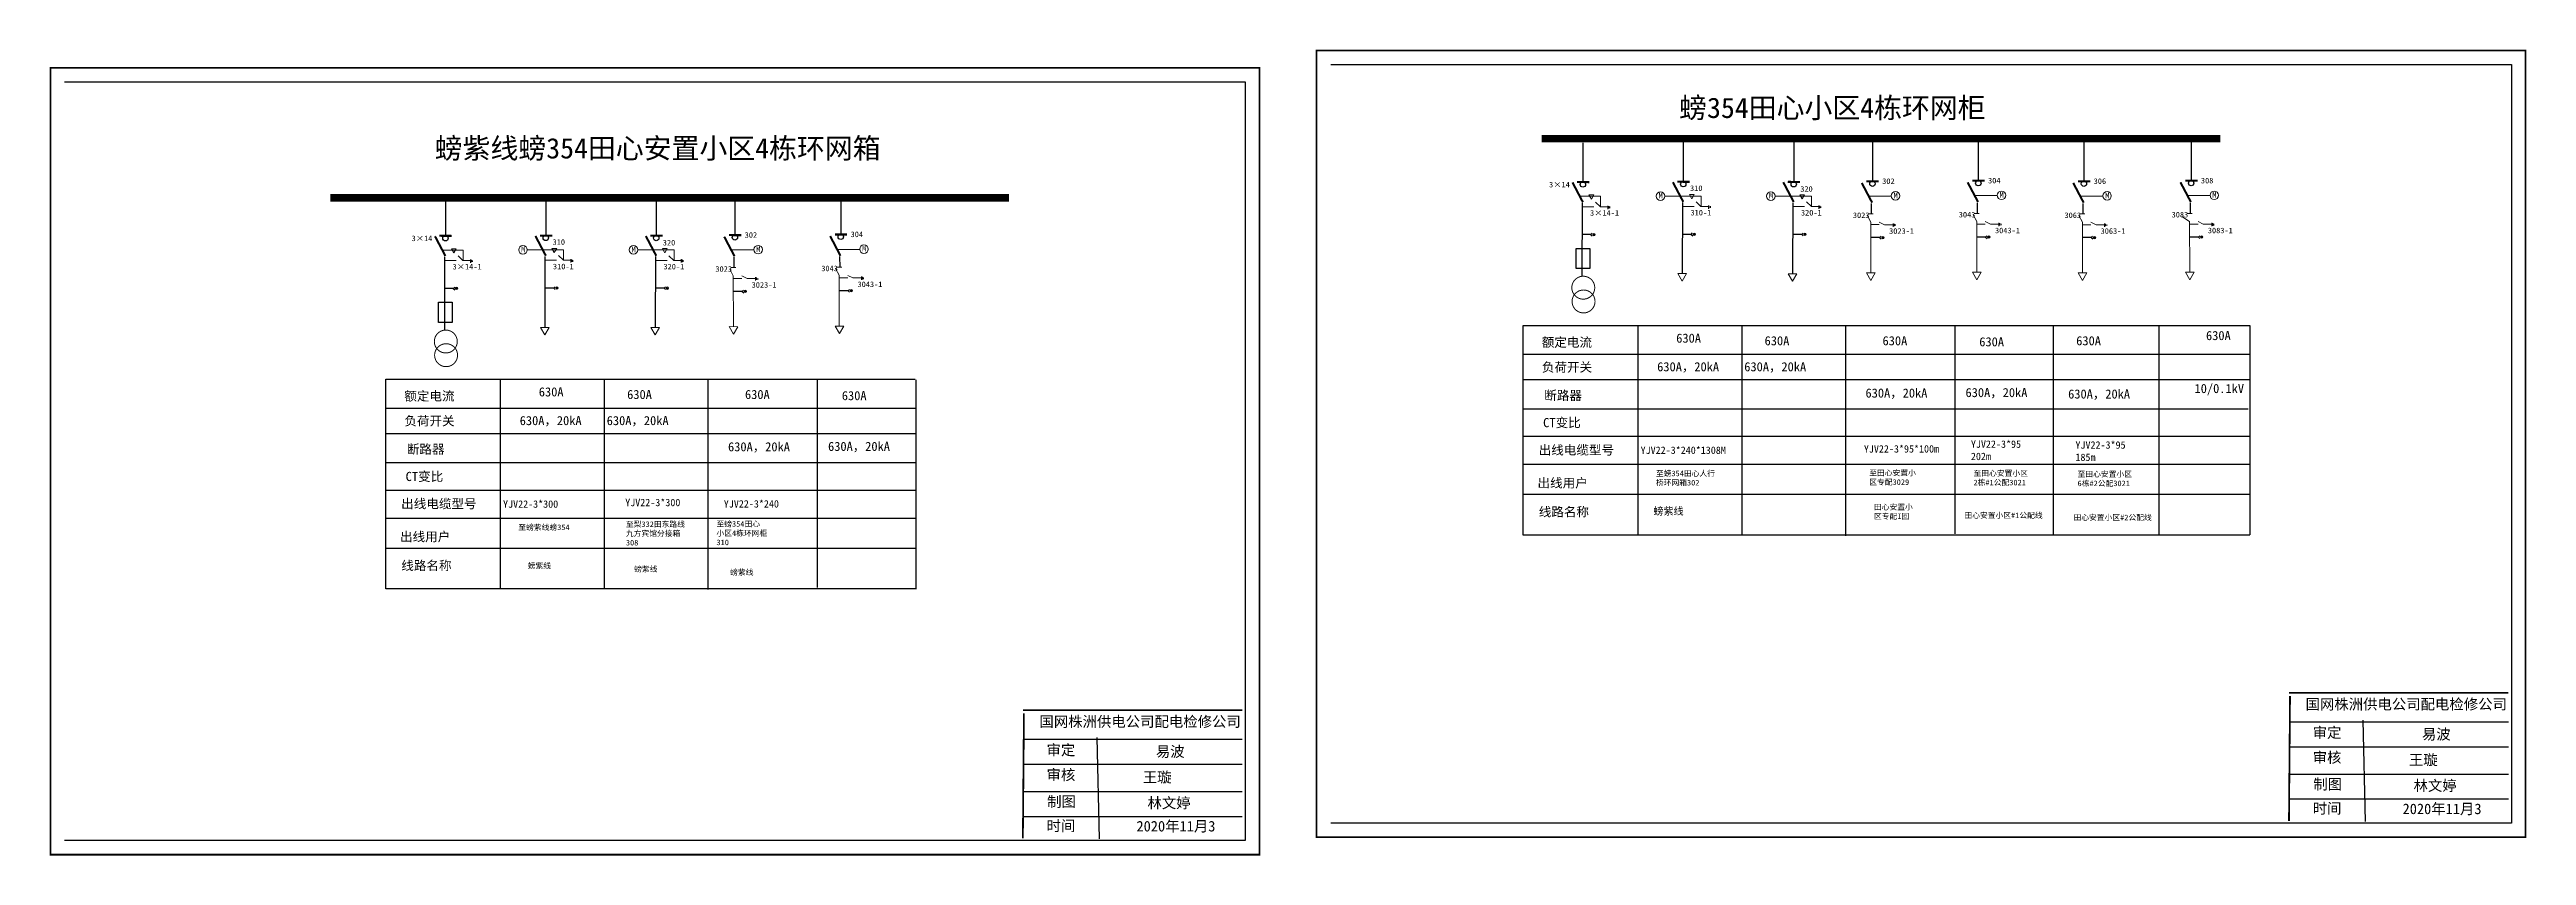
# Model space of a CAD drawing. Extents: x -1404 to -1147, y -1707 to -1623.
import ezdxf

# ---------------------------------------------------------------- set-up
doc = ezdxf.new("R2010")
doc.units = 0
doc.header["$LTSCALE"] = 0.774411
doc.linetypes.add('DASHED', pattern=[0.45, 0.3, -0.15])
doc.layers.get('0').update_dxf_attribs({"linetype": 'CONTINUOUS'})
doc.layers.add('2', color=7, linetype='CONTINUOUS')
doc.styles.add('HZ', font='')
doc.styles.get("Standard").update_dxf_attribs({"font": '', "height": 2.5})
doc.styles.add('字体', font='simkai_0.ttf', dxfattribs={"height": 2.5})
doc.styles.get('HZ').set_extended_font_data('SimSun')
doc.styles.get('Standard').set_extended_font_data('SimSun')

msp = doc.modelspace()

# ---------------------------------------------------------------- linework, layer by layer
at = {"color": 0}
for p, q in [((-1244.78, -1632.69), (-1244.78, -1636.85)), ((-1234.36, -1632.66), (-1234.36, -1636.82)), ((-1222.9, -1632.67), (-1222.9, -1636.83)), ((-1214.73, -1632.61), (-1214.73, -1636.77)), ((-1203.74, -1632.55), (-1203.74, -1636.71)), ((-1192.78, -1632.61), (-1192.78, -1636.77)), ((-1181.65, -1632.55), (-1181.65, -1636.71)), ((-1362.83, -1638.27), (-1362.83, -1642.43)), ((-1352.41, -1638.24), (-1352.41, -1642.4)), ((-1340.95, -1638.25), (-1340.95, -1642.41)), ((-1332.79, -1638.2), (-1332.79, -1642.36)), ((-1321.8, -1638.13), (-1321.8, -1642.29)), ((-1244.87, -1638.93), (-1244.89, -1646.56)), ((-1234.45, -1638.9), (-1234.47, -1646.27)), ((-1222.99, -1638.91), (-1223.01, -1646.28)), ((-1214.86, -1638.98), (-1214.85, -1640.07)), ((-1203.87, -1638.92), (-1203.86, -1640)), ((-1192.9, -1638.98), (-1192.9, -1640.07)), ((-1181.77, -1638.92), (-1181.77, -1640.01)), ((-1243.95, -1642.22), (-1244.88, -1642.22)), ((-1243.96, -1642.22), (-1243.82, -1642.08)), ((-1243.96, -1642.23), (-1243.81, -1642.36)), ((-1233.53, -1642.19), (-1234.45, -1642.19)), ((-1233.53, -1642.19), (-1233.39, -1642.05)), ((-1233.53, -1642.2), (-1233.38, -1642.33)), ((-1222.07, -1642.2), (-1222.99, -1642.2)), ((-1222.07, -1642.2), (-1221.93, -1642.06)), ((-1222.07, -1642.21), (-1221.92, -1642.34)), ((-1213.96, -1642.53), (-1214.89, -1642.53)), ((-1213.97, -1642.53), (-1213.83, -1642.39)), ((-1213.97, -1642.54), (-1213.82, -1642.67)), ((-1202.97, -1642.47), (-1203.9, -1642.47)), ((-1202.98, -1642.47), (-1202.84, -1642.33)), ((-1202.98, -1642.47), (-1202.83, -1642.61)), ((-1192.01, -1642.53), (-1192.93, -1642.53)), ((-1192.02, -1642.53), (-1191.88, -1642.39)), ((-1192.01, -1642.54), (-1191.87, -1642.67)), ((-1180.88, -1642.47), (-1181.81, -1642.47)), ((-1180.89, -1642.47), (-1180.75, -1642.33)), ((-1180.89, -1642.48), (-1180.74, -1642.61)), ((-1362.93, -1644.52), (-1362.94, -1652.14)), ((-1352.5, -1644.49), (-1352.52, -1651.86)), ((-1341.04, -1644.5), (-1341.06, -1651.87)), ((-1332.91, -1644.56), (-1332.9, -1645.65)), ((-1321.92, -1644.5), (-1321.91, -1645.59)), ((-1362.01, -1647.81), (-1361.87, -1647.67)), ((-1351.59, -1647.78), (-1351.45, -1647.64)), ((-1340.13, -1647.79), (-1339.99, -1647.65)), ((-1362, -1647.81), (-1362.93, -1647.81)), ((-1362.01, -1647.81), (-1361.86, -1647.94)), ((-1351.58, -1647.78), (-1352.5, -1647.78)), ((-1351.58, -1647.78), (-1351.44, -1647.91)), ((-1340.12, -1647.79), (-1341.04, -1647.79)), ((-1340.12, -1647.79), (-1339.98, -1647.92)), ((-1332.01, -1648.12), (-1332.94, -1648.12)), ((-1332.02, -1648.12), (-1331.88, -1647.98)), ((-1332.02, -1648.12), (-1331.87, -1648.25)), ((-1321.02, -1648.06), (-1321.95, -1648.06)), ((-1321.03, -1648.05), (-1320.89, -1647.91)), ((-1321.03, -1648.06), (-1320.88, -1648.19)), ((-1239.09, -1651.65), (-1239.09, -1673.43)), ((-1228.28, -1651.71), (-1228.28, -1673.39)), ((-1250.98, -1654.65), (-1242.32, -1654.65)), ((-1242.36, -1654.65), (-1235.06, -1654.65)), ((-1236.5, -1654.65), (-1175.52, -1654.65)), ((-1357.14, -1657.24), (-1357.14, -1679.01)), ((-1346.34, -1657.3), (-1346.34, -1678.98)), ((-1250.98, -1657.28), (-1242.36, -1657.28)), ((-1242.4, -1657.28), (-1235.1, -1657.28)), ((-1235.22, -1657.28), (-1175.56, -1657.28)), ((-1369.03, -1660.23), (-1360.37, -1660.23)), ((-1360.41, -1660.23), (-1353.11, -1660.23)), ((-1354.55, -1660.23), (-1313.94, -1660.23)), ((-1369.03, -1662.86), (-1360.41, -1662.86)), ((-1360.45, -1662.86), (-1353.15, -1662.86)), ((-1353.27, -1662.86), (-1314.01, -1662.86)), ((-1250.98, -1663.16), (-1242.42, -1663.16)), ((-1242.46, -1663.16), (-1235.16, -1663.16)), ((-1235.28, -1663.16), (-1175.62, -1663.16)), ((-1369.03, -1668.75), (-1360.47, -1668.75)), ((-1360.51, -1668.75), (-1353.21, -1668.75)), ((-1353.34, -1668.75), (-1314.08, -1668.75))]:
    msp.add_line(p, q, dxfattribs=at)
at = {"color": 7, "lineweight": 0}
for p, q in [((-1242.94, -1638.24), (-1245.04, -1638.24)), ((-1244.88, -1639.33), (-1243.66, -1639.33)), ((-1243.46, -1638.84), (-1242.96, -1639.33)), ((-1242.96, -1639.33), (-1242.2, -1639.33)), ((-1242.94, -1639.34), (-1242.94, -1638.24)), ((-1242.19, -1639.22), (-1242.19, -1639.57)), ((-1242.09, -1639.26), (-1242.09, -1639.5)), ((-1241.97, -1639.31), (-1241.97, -1639.47)), ((-1232.51, -1638.21), (-1236.29, -1638.21)), ((-1234.45, -1639.3), (-1233.24, -1639.3)), ((-1233.04, -1638.81), (-1232.53, -1639.3)), ((-1232.53, -1639.3), (-1231.77, -1639.3)), ((-1232.51, -1639.31), (-1232.51, -1638.21)), ((-1231.76, -1639.19), (-1231.76, -1639.54)), ((-1231.66, -1639.23), (-1231.66, -1639.47)), ((-1231.55, -1639.28), (-1231.55, -1639.44)), ((-1221.05, -1638.22), (-1224.83, -1638.22)), ((-1222.99, -1639.31), (-1221.78, -1639.31)), ((-1221.58, -1638.82), (-1221.07, -1639.31)), ((-1221.07, -1639.31), (-1220.31, -1639.31)), ((-1221.05, -1639.32), (-1221.05, -1638.22)), ((-1220.3, -1639.2), (-1220.3, -1639.55)), ((-1220.2, -1639.24), (-1220.2, -1639.48)), ((-1220.09, -1639.29), (-1220.09, -1639.45)), ((-1215.02, -1638.22), (-1212.78, -1638.22)), ((-1204.12, -1640.01), (-1203.65, -1640.01)), ((-1204.03, -1638.16), (-1201.79, -1638.16)), ((-1193.06, -1638.23), (-1190.83, -1638.23)), ((-1182.02, -1640.01), (-1181.55, -1640.01)), ((-1181.94, -1638.16), (-1179.7, -1638.16)), ((-1243.72, -1642.3), (-1243.53, -1642.15)), ((-1243.71, -1642.13), (-1243.53, -1642.3)), ((-1233.29, -1642.1), (-1233.11, -1642.27)), ((-1233.29, -1642.27), (-1233.1, -1642.12)), ((-1221.83, -1642.11), (-1221.65, -1642.28)), ((-1221.83, -1642.28), (-1221.64, -1642.13)), ((-1215.27, -1640.21), (-1214.9, -1640.91)), ((-1215.11, -1640.07), (-1214.64, -1640.07)), ((-1214.89, -1640.92), (-1214.89, -1646.19)), ((-1214.89, -1641.18), (-1214.02, -1641.18)), ((-1214.02, -1640.92), (-1213.48, -1641.19)), ((-1213.73, -1642.61), (-1213.54, -1642.46)), ((-1213.72, -1642.44), (-1213.54, -1642.61)), ((-1213.48, -1641.19), (-1212.59, -1641.19)), ((-1212.59, -1641.06), (-1212.59, -1641.41)), ((-1212.48, -1641.1), (-1212.48, -1641.35)), ((-1212.37, -1641.15), (-1212.37, -1641.32)), ((-1204.28, -1640.15), (-1203.91, -1640.85)), ((-1203.9, -1640.85), (-1203.9, -1646.13)), ((-1203.9, -1641.12), (-1203.03, -1641.12)), ((-1203.03, -1640.86), (-1202.49, -1641.13)), ((-1202.74, -1642.54), (-1202.55, -1642.39)), ((-1202.73, -1642.38), (-1202.55, -1642.54)), ((-1202.49, -1641.13), (-1201.6, -1641.13)), ((-1201.6, -1641), (-1201.6, -1641.35)), ((-1201.5, -1641.04), (-1201.5, -1641.28)), ((-1201.38, -1641.09), (-1201.38, -1641.25)), ((-1193.32, -1640.22), (-1192.94, -1640.91)), ((-1193.15, -1640.07), (-1192.68, -1640.07)), ((-1192.94, -1640.92), (-1192.93, -1646.19)), ((-1192.94, -1641.19), (-1192.07, -1641.19)), ((-1192.07, -1640.93), (-1191.52, -1641.19)), ((-1191.78, -1642.61), (-1191.58, -1642.46)), ((-1191.77, -1642.44), (-1191.59, -1642.61)), ((-1191.52, -1641.19), (-1190.64, -1641.19)), ((-1190.64, -1641.06), (-1190.64, -1641.41)), ((-1190.53, -1641.1), (-1190.53, -1641.35)), ((-1190.42, -1641.16), (-1190.42, -1641.32)), ((-1182.61, -1640.35), (-1181.82, -1640.85)), ((-1181.81, -1640.86), (-1181.8, -1646.13)), ((-1181.81, -1641.12), (-1180.94, -1641.12)), ((-1180.94, -1640.86), (-1180.39, -1641.13)), ((-1180.65, -1642.55), (-1180.46, -1642.4)), ((-1180.64, -1642.38), (-1180.46, -1642.55)), ((-1180.39, -1641.13), (-1179.51, -1641.13)), ((-1179.51, -1641), (-1179.51, -1641.35)), ((-1179.4, -1641.04), (-1179.4, -1641.29)), ((-1179.29, -1641.09), (-1179.29, -1641.26)), ((-1360.99, -1643.82), (-1363.09, -1643.82)), ((-1362.93, -1644.91), (-1361.71, -1644.91)), ((-1361.51, -1644.43), (-1361.01, -1644.91)), ((-1361.01, -1644.91), (-1360.25, -1644.91)), ((-1360.99, -1644.92), (-1360.99, -1643.82)), ((-1360.24, -1644.8), (-1360.24, -1645.15)), ((-1360.14, -1644.84), (-1360.14, -1645.09)), ((-1360.02, -1644.9), (-1360.02, -1645.06)), ((-1350.56, -1643.79), (-1354.34, -1643.79)), ((-1352.5, -1644.88), (-1351.29, -1644.88)), ((-1351.09, -1644.4), (-1350.58, -1644.88)), ((-1350.58, -1644.88), (-1349.82, -1644.88)), ((-1350.56, -1644.89), (-1350.56, -1643.79)), ((-1349.82, -1644.77), (-1349.82, -1645.12)), ((-1349.71, -1644.81), (-1349.71, -1645.06)), ((-1349.6, -1644.87), (-1349.6, -1645.03)), ((-1339.1, -1643.8), (-1342.88, -1643.8)), ((-1341.04, -1644.89), (-1339.83, -1644.89)), ((-1339.63, -1644.41), (-1339.12, -1644.89)), ((-1339.12, -1644.89), (-1338.36, -1644.89)), ((-1339.1, -1644.9), (-1339.1, -1643.8)), ((-1338.36, -1644.78), (-1338.36, -1645.13)), ((-1338.25, -1644.82), (-1338.25, -1645.07)), ((-1338.14, -1644.88), (-1338.14, -1645.04)), ((-1333.07, -1643.81), (-1330.83, -1643.81)), ((-1322.08, -1643.75), (-1319.84, -1643.75)), ((-1361.77, -1647.88), (-1361.58, -1647.73)), ((-1361.76, -1647.72), (-1361.59, -1647.88)), ((-1351.35, -1647.85), (-1351.15, -1647.7)), ((-1351.34, -1647.69), (-1351.16, -1647.85)), ((-1339.89, -1647.86), (-1339.69, -1647.71)), ((-1339.88, -1647.7), (-1339.7, -1647.86)), ((-1333.32, -1645.8), (-1332.95, -1646.5)), ((-1333.16, -1645.65), (-1332.69, -1645.65)), ((-1332.95, -1646.5), (-1332.94, -1651.77)), ((-1332.94, -1646.77), (-1332.07, -1646.77)), ((-1332.07, -1646.51), (-1331.53, -1646.78)), ((-1331.53, -1646.78), (-1330.64, -1646.78)), ((-1330.64, -1646.64), (-1330.64, -1647)), ((-1330.54, -1646.68), (-1330.54, -1646.93)), ((-1330.42, -1646.74), (-1330.42, -1646.9)), ((-1322.33, -1645.74), (-1321.96, -1646.43)), ((-1322.17, -1645.59), (-1321.7, -1645.59)), ((-1321.96, -1646.44), (-1321.95, -1651.71)), ((-1321.95, -1646.71), (-1321.08, -1646.71)), ((-1321.08, -1646.45), (-1320.54, -1646.72)), ((-1320.54, -1646.72), (-1319.65, -1646.72)), ((-1319.65, -1646.58), (-1319.65, -1646.93)), ((-1319.55, -1646.62), (-1319.55, -1646.87)), ((-1319.43, -1646.68), (-1319.43, -1646.84)), ((-1331.78, -1648.19), (-1331.59, -1648.04)), ((-1331.77, -1648.03), (-1331.6, -1648.19)), ((-1320.79, -1648.13), (-1320.6, -1647.98)), ((-1320.78, -1647.97), (-1320.61, -1648.13))]:
    msp.add_line(p, q, dxfattribs=at)
at = {"color": 0, "linetype": 'Continuous'}
for p, q in [((-1171.48, -1692.81), (-1148.73, -1692.81)), ((-1163.83, -1692.65), (-1163.59, -1703.15)), ((-1302.88, -1694.62), (-1280.13, -1694.62)), ((-1295.23, -1694.45), (-1294.99, -1704.96)), ((-1171.48, -1695.4), (-1148.73, -1695.4)), ((-1302.88, -1697.21), (-1280.13, -1697.21)), ((-1171.48, -1698.23), (-1148.73, -1698.23)), ((-1302.88, -1700.04), (-1280.13, -1700.04)), ((-1171.48, -1700.82), (-1148.73, -1700.82)), ((-1302.88, -1702.63), (-1280.13, -1702.63))]:
    msp.add_line(p, q, dxfattribs=at)
at = {"color": 0, "linetype": 'Continuous', "const_width": 0.182}
for points in [[(-1272.43, -1623.09), (-1146.94, -1623.09), (-1146.94, -1704.79), (-1272.43, -1704.79)], [(-1403.82, -1624.9), (-1278.34, -1624.9), (-1278.34, -1706.6), (-1403.82, -1706.6)]]:
    msp.add_lwpolyline(points, close=True, dxfattribs=at)
at = {"color": 0, "linetype": 'Continuous'}
for points in [[(-1270.95, -1624.57), (-1148.42, -1624.57), (-1148.42, -1703.32), (-1270.95, -1703.32)], [(-1402.35, -1626.37), (-1279.82, -1626.37), (-1279.82, -1705.12), (-1402.35, -1705.12)]]:
    msp.add_lwpolyline(points, dxfattribs=at)
at = {"const_width": 0.765}
for points in [[(-1249.05, -1632.25), (-1178.62, -1632.25)], [(-1374.76, -1638.4), (-1304.33, -1638.4)]]:
    msp.add_lwpolyline(points, dxfattribs=at)
at = {"color": 0, "const_width": 0.216}
for points in [[(-1244.78, -1638.85), (-1245.86, -1636.8)], [(-1244.12, -1636.77), (-1245.4, -1636.76)], [(-1234.36, -1638.82), (-1235.44, -1636.78)], [(-1233.7, -1636.74), (-1234.97, -1636.73)], [(-1222.9, -1638.83), (-1223.98, -1636.78)], [(-1222.24, -1636.75), (-1223.51, -1636.74)], [(-1214.76, -1638.9), (-1215.84, -1636.85)], [(-1214.07, -1636.69), (-1215.35, -1636.68)], [(-1203.77, -1638.83), (-1204.85, -1636.79)], [(-1203.08, -1636.63), (-1204.36, -1636.62)], [(-1192.81, -1638.9), (-1193.89, -1636.85)], [(-1192.12, -1636.69), (-1193.4, -1636.69)], [(-1181.68, -1638.84), (-1182.76, -1636.79)], [(-1180.99, -1636.63), (-1182.27, -1636.62)], [(-1362.83, -1644.44), (-1363.91, -1642.39)], [(-1362.17, -1642.35), (-1363.45, -1642.34)], [(-1352.41, -1644.41), (-1353.49, -1642.36)], [(-1351.75, -1642.32), (-1353.02, -1642.32)], [(-1340.95, -1644.42), (-1342.03, -1642.37)], [(-1340.29, -1642.33), (-1341.56, -1642.33)], [(-1332.82, -1644.48), (-1333.89, -1642.44)], [(-1332.13, -1642.28), (-1333.4, -1642.27)], [(-1321.83, -1644.42), (-1322.9, -1642.37)], [(-1321.14, -1642.21), (-1322.41, -1642.21)]]:
    msp.add_lwpolyline(points, dxfattribs=at)
at = {"color": 7, "lineweight": 0}
for points in [[(-1243.9, -1638.53), (-1243.65, -1638.1), (-1244.15, -1638.1)], [(-1233.47, -1638.5), (-1233.23, -1638.07), (-1233.72, -1638.07)], [(-1222.01, -1638.51), (-1221.77, -1638.08), (-1222.26, -1638.08)], [(-1361.95, -1644.12), (-1361.7, -1643.69), (-1362.2, -1643.69)], [(-1351.53, -1644.09), (-1351.28, -1643.66), (-1351.77, -1643.66)], [(-1340.07, -1644.1), (-1339.82, -1643.67), (-1340.31, -1643.67)], [(-1234.47, -1647.05), (-1234.02, -1646.27), (-1234.92, -1646.27)], [(-1223.01, -1647.06), (-1222.56, -1646.28), (-1223.46, -1646.28)], [(-1214.88, -1646.97), (-1214.43, -1646.19), (-1215.33, -1646.19)], [(-1203.89, -1646.91), (-1203.44, -1646.13), (-1204.34, -1646.13)], [(-1192.93, -1646.97), (-1192.47, -1646.19), (-1193.37, -1646.19)], [(-1181.8, -1646.91), (-1181.35, -1646.13), (-1182.24, -1646.13)], [(-1352.52, -1652.63), (-1352.07, -1651.86), (-1352.97, -1651.85)], [(-1341.06, -1652.64), (-1340.61, -1651.87), (-1341.51, -1651.86)], [(-1332.93, -1652.55), (-1332.48, -1651.78), (-1333.38, -1651.77)], [(-1321.94, -1652.49), (-1321.49, -1651.71), (-1322.39, -1651.71)]]:
    msp.add_lwpolyline(points, close=True, dxfattribs=at)
at = {"color": 0, "linetype": 'Continuous'}
for points in [[(-1245.49, -1643.65), (-1244.07, -1643.65), (-1244.07, -1645.74), (-1245.49, -1645.74)], [(-1363.54, -1649.23), (-1362.12, -1649.23), (-1362.12, -1651.33), (-1363.54, -1651.33)]]:
    msp.add_lwpolyline(points, close=True, dxfattribs=at)
at = {"color": 0, "const_width": 0.101}
for points in [[(-1243.55, -1647.73, -1), (-1245.93, -1647.73, -1)], [(-1243.52, -1649.16, -1), (-1245.9, -1649.16, -1)], [(-1361.6, -1653.32, -1), (-1363.98, -1653.32, -1)], [(-1361.57, -1654.74, -1), (-1363.95, -1654.74, -1)]]:
    msp.add_lwpolyline(points, format="xyb", close=True, dxfattribs=at)
at = {"color": 0, "linetype": 'Continuous', "const_width": 0.182}
for points in [[(-1171.39, -1690.13), (-1171.5, -1703.11)], [(-1171.48, -1689.79), (-1148.73, -1689.79)], [(-1302.79, -1691.93), (-1302.9, -1704.91)], [(-1302.88, -1691.6), (-1280.13, -1691.6)]]:
    msp.add_lwpolyline(points, dxfattribs=at)
at = {"color": 0}
for centre in [(-1244.78, -1637.01), (-1234.36, -1636.98), (-1222.9, -1636.99), (-1214.73, -1636.93), (-1203.74, -1636.87), (-1192.78, -1636.93), (-1181.65, -1636.87), (-1362.83, -1642.59), (-1352.41, -1642.56), (-1340.95, -1642.57), (-1332.79, -1642.51), (-1321.8, -1642.45)]:
    msp.add_circle(centre, 0.281, dxfattribs=at)
at = {"color": 7, "lineweight": 0}
for centre, radius in [((-1236.73, -1638.22), 0.444), ((-1225.27, -1638.23), 0.444), ((-1212.33, -1638.2), 0.444), ((-1201.34, -1638.14), 0.444), ((-1190.38, -1638.2), 0.444), ((-1179.25, -1638.14), 0.444), ((-1243.63, -1642.22), 0.124), ((-1233.2, -1642.19), 0.124), ((-1221.74, -1642.2), 0.124), ((-1213.64, -1642.53), 0.124), ((-1202.65, -1642.47), 0.124), ((-1191.68, -1642.53), 0.124), ((-1180.55, -1642.47), 0.124), ((-1354.78, -1643.8), 0.444), ((-1343.32, -1643.81), 0.444), ((-1330.38, -1643.78), 0.444), ((-1319.39, -1643.72), 0.444), ((-1361.68, -1647.8), 0.124), ((-1351.25, -1647.77), 0.124), ((-1339.79, -1647.78), 0.124), ((-1331.69, -1648.11), 0.124), ((-1320.7, -1648.05), 0.124)]:
    msp.add_circle(centre, radius, dxfattribs=at)
at = {"layer": '2'}
for p, q in [((-1250.98, -1651.65), (-1242.36, -1651.65)), ((-1250.98, -1673.43), (-1250.98, -1651.65)), ((-1242.4, -1651.65), (-1235.1, -1651.65)), ((-1235.22, -1651.65), (-1175.56, -1651.65)), ((-1217.53, -1651.7), (-1217.53, -1673.49)), ((-1206.19, -1651.71), (-1206.19, -1673.28)), ((-1195.97, -1651.71), (-1195.97, -1673.36)), ((-1185.02, -1651.67), (-1185.02, -1673.31)), ((-1175.56, -1651.65), (-1175.56, -1673.39)), ((-1369.03, -1657.24), (-1360.41, -1657.24)), ((-1369.03, -1679.01), (-1369.03, -1657.24)), ((-1360.45, -1657.24), (-1353.15, -1657.24)), ((-1353.27, -1657.24), (-1314.08, -1657.24)), ((-1335.59, -1657.29), (-1335.59, -1679.07)), ((-1324.24, -1657.3), (-1324.24, -1678.87)), ((-1314.02, -1657.3), (-1314.02, -1678.94)), ((-1250.98, -1660.3), (-1236.61, -1660.3)), ((-1242.58, -1660.3), (-1235.28, -1660.3)), ((-1235.4, -1660.3), (-1175.74, -1660.3)), ((-1369.03, -1665.89), (-1354.66, -1665.89)), ((-1360.63, -1665.89), (-1353.33, -1665.89)), ((-1353.45, -1665.89), (-1314.01, -1665.89)), ((-1250.98, -1666.07), (-1175.61, -1666.07)), ((-1242.36, -1669.21), (-1250.98, -1669.21)), ((-1235.1, -1669.21), (-1242.4, -1669.21)), ((-1175.56, -1669.21), (-1235.22, -1669.21)), ((-1369.03, -1671.65), (-1314.01, -1671.65)), ((-1242.36, -1673.43), (-1250.98, -1673.43)), ((-1235.1, -1673.43), (-1242.4, -1673.43)), ((-1175.56, -1673.43), (-1235.22, -1673.43)), ((-1360.41, -1674.8), (-1369.03, -1674.8)), ((-1353.15, -1674.8), (-1360.45, -1674.8)), ((-1314.01, -1674.8), (-1353.27, -1674.8)), ((-1360.41, -1679.01), (-1369.03, -1679.01)), ((-1353.15, -1679.01), (-1360.45, -1679.01)), ((-1313.94, -1679.01), (-1353.27, -1679.01))]:
    msp.add_line(p, q, dxfattribs=at)

# ---------------------------------------------------------------- texts
at = {"color": 0, "style": 'HZ'}
for s, p in [('额定电流', (-1249.05, -1653.87)), ('负荷开关', (-1249.04, -1656.46)), ('额定电流', (-1367.1, -1659.46)), ('断路器', (-1248.79, -1659.39)), ('负荷开关', (-1367.09, -1662.04)), ('CT变比', (-1248.91, -1662.22)), ('断路器', (-1366.84, -1664.98)), ('出线电缆型号', (-1249.37, -1665.06)), ('CT变比', (-1366.96, -1667.81)), ('出线用户', (-1249.49, -1668.48)), ('出线电缆型号', (-1367.42, -1670.64)), ('线路名称', (-1249.36, -1671.48)), ('出线用户', (-1367.54, -1674.06)), ('线路名称', (-1367.41, -1677.06))]:
    msp.add_text(s, height=0.956, dxfattribs=at).set_placement(p)
at = {"color": 0}
for s, height, p in [('630A', 0.944, (-1235.09, -1653.44)), ('630A', 0.944, (-1225.92, -1653.71)), ('630A', 0.944, (-1213.68, -1653.71)), ('630A', 0.944, (-1203.64, -1653.82)), ('630A', 0.944, (-1193.58, -1653.71)), ('630A', 0.944, (-1180.11, -1653.17)), ('630A，20kA', 0.944, (-1237.07, -1656.41)), ('630A，20kA', 0.944, (-1228.03, -1656.41)), ('10/0.1kV', 0.944, (-1181.3, -1658.67)), ('630A', 0.944, (-1353.14, -1659.02)), ('630A', 0.944, (-1343.97, -1659.29)), ('630A', 0.944, (-1331.74, -1659.29)), ('630A', 0.944, (-1321.69, -1659.41)), ('630A，20kA', 0.944, (-1215.45, -1659.14)), ('630A，20kA', 0.944, (-1205.07, -1659.09)), ('630A，20kA', 0.944, (-1194.42, -1659.24)), ('630A，20kA', 0.944, (-1355.12, -1662)), ('630A，20kA', 0.944, (-1346.09, -1662)), ('630A，20kA', 0.944, (-1333.5, -1664.72)), ('630A，20kA', 0.944, (-1323.12, -1664.68)), ('YJV22-3*240*1308M', 0.765, (-1238.79, -1664.99)), ('YJV22-3*95*100m', 0.765, (-1215.62, -1664.85)), ('YJV22-3*300', 0.765, (-1356.85, -1670.58)), ('YJV22-3*300', 0.765, (-1344.17, -1670.42)), ('YJV22-3*240', 0.765, (-1333.94, -1670.56)), ('螃紫线', 0.765, (-1237.46, -1671.31))]:
    msp.add_text(s, height=height, dxfattribs=at).set_placement(p)
at = {"color": 7, "lineweight": 0, "attachment_point": 1, "style": 'HZ'}
for s, insert, char_height, width in [('{\\C256;螃354田心小区4栋环网柜}', (-1234.79, -1627.99), 2.121, 50.5114), ('螃紫线螃354田心安置小区4栋环网箱', (-1363.94, -1632.19), 2.121, 50.5114), ('3×14', (-1248.29, -1636.74), 0.576, 2.1682), ('310', (-1233.66, -1637.11), 0.576, 2.1682), ('320', (-1222.22, -1637.19), 0.576, 2.1682), ('302', (-1213.72, -1636.38), 0.576, 2.1682), ('304', (-1202.73, -1636.32), 0.576, 2.1682), ('306', (-1191.77, -1636.38), 0.576, 2.1682), ('308', (-1180.64, -1636.32), 0.576, 2.1682), ('3×14-1', (-1244.04, -1639.68), 0.576, 2.1682), ('M', (-1236.92, -1637.88), 0.576, 2.1682), ('310-1', (-1233.61, -1639.65), 0.576, 2.1682), ('M', (-1225.46, -1637.89), 0.576, 2.1682), ('320-1', (-1222.15, -1639.66), 0.576, 2.1682), ('3023', (-1216.76, -1639.92), 0.576, 2.1682), ('M', (-1212.53, -1637.86), 0.576, 2.1682), ('3043', (-1205.77, -1639.86), 0.576, 2.1682), ('M', (-1201.54, -1637.8), 0.576, 2.1682), ('3063', (-1194.8, -1639.92), 0.576, 2.1682), ('M', (-1190.57, -1637.87), 0.576, 2.1682), ('3083', (-1183.68, -1639.86), 0.576, 2.1682), ('M', (-1179.45, -1637.8), 0.576, 2.1682), ('3×14', (-1366.34, -1642.32), 0.576, 2.1682), ('302', (-1331.77, -1641.97), 0.576, 2.1682), ('304', (-1320.78, -1641.9), 0.576, 2.1682), ('3023-1', (-1213, -1641.56), 0.576, 2.1682), ('3043-1', (-1202.01, -1641.5), 0.576, 2.1682), ('3063-1', (-1191.05, -1641.56), 0.576, 2.1682), ('3083-1', (-1179.92, -1641.5), 0.576, 2.1682), ('M', (-1354.98, -1643.47), 0.576, 2.1682), ('310', (-1351.71, -1642.7), 0.576, 2.1682), ('M', (-1343.52, -1643.48), 0.576, 2.1682), ('320', (-1340.27, -1642.77), 0.576, 2.1682), ('M', (-1330.58, -1643.45), 0.576, 2.1682), ('M', (-1319.59, -1643.39), 0.576, 2.1682), ('3×14-1', (-1362.09, -1645.26), 0.576, 2.1682), ('310-1', (-1351.67, -1645.24), 0.576, 2.1682), ('320-1', (-1340.2, -1645.25), 0.576, 2.1682), ('3023', (-1334.81, -1645.5), 0.576, 2.1682), ('3023-1', (-1331.05, -1647.15), 0.576, 2.1682), ('3043', (-1323.82, -1645.44), 0.576, 2.1682), ('3043-1', (-1320.06, -1647.09), 0.576, 2.1682), ('YJV22-3*95\\P202m', (-1204.51, -1663.59), 0.765, 6.9406), ('YJV22-3*95\\P185m', (-1193.66, -1663.68), 0.765, 6.9406)]:
    msp.add_mtext(s, dxfattribs=dict(at, insert=insert, char_height=char_height, width=width))
at = {"color": 7, "linetype": 'DASHED', "attachment_point": 1, "style": 'HZ'}
for s, insert, char_height, width in [('至{\\C0;螃354田心人行桥环网箱302}', (-1237.2, -1666.73), 0.5759, 6.7603), ('至田心安置小区专配3029', (-1215.06, -1666.67), 0.5759, 5.3263), ('至田心安置小区2栋#1公配3021', (-1204.24, -1666.71), 0.5759, 5.9897), ('至田心安置小区6栋#2公配3021', (-1193.44, -1666.8), 0.5759, 5.9897), ('田心安置小区专配I回', (-1214.57, -1670.22), 0.576, 4.4533), ('至螃紫线螃354', (-1355.26, -1672.32), 0.576, 6.7603), ('至{\\C0;梨332田东路线九方宾馆分接箱308}', (-1344.1, -1672), 0.5759, 6.7603), ('至{\\C256;螃354田心\\P小区4栋环网柜\\P310}', (-1334.7, -1671.97), 0.5759, 6.7603), ('田心安置小区#1公配线', (-1205.18, -1671.08), 0.5759, 8.3372), ('田心安置小区#2公配线', (-1193.86, -1671.3), 0.5759, 8.3372), ('螃紫线', (-1354.29, -1676.31), 0.576, 6.7603), ('螃紫线', (-1343.24, -1676.65), 0.576, 6.7603), ('螃紫线', (-1333.28, -1676.99), 0.576, 6.7603)]:
    msp.add_mtext(s, dxfattribs=dict(at, insert=insert, char_height=char_height, width=width))
at = {"color": 0, "linetype": 'Continuous', "attachment_point": 1, "style": '字体'}
for s, insert, char_height, width in [('国网株洲供电公司配电检修公司', (-1169.78, -1690.43), 1.0944, 29.9201), ('国网株洲供电公司配电检修公司', (-1301.18, -1692.24), 1.0944, 29.9201), ('\\f\uffbfﾬￌﾣﾤ_GB2312|b0|i0|c134|p49;审定', (-1169.04, -1693.38), 1.0944, 8.5588), ('易波', (-1157.7, -1693.55), 1.094, 8.5588), ('\\f\uffbfﾬￌﾣﾤ_GB2312|b0|i0|c134|p49;审定', (-1300.44, -1695.19), 1.0944, 8.5588), ('易波', (-1289.1, -1695.35), 1.094, 8.5588), ('\\f\uffbfﾬￌﾣﾤ_GB2312|b0|i0|c134|p49;审核', (-1169.04, -1695.96), 1.0944, 8.5588), ('王璇', (-1159.05, -1696.21), 1.094, 8.5588), ('\\f\uffbfﾬￌﾣﾤ_GB2312|b0|i0|c134|p49;审核', (-1300.44, -1697.76), 1.0944, 8.5588), ('王璇', (-1290.45, -1698.01), 1.094, 8.5588), ('\\f\uffbfﾬￌﾣﾤ_GB2312|b0|i0|c134|p49;制图', (-1168.98, -1698.74), 1.0944, 8.5588), ('林文婷', (-1158.57, -1698.89), 1.094, 8.5588), ('\\f\uffbfﾬￌﾣﾤ_GB2312|b0|i0|c134|p49;制图', (-1300.38, -1700.55), 1.0944, 8.5588), ('林文婷', (-1289.97, -1700.69), 1.094, 8.5588), ('\\f\uffbfﾬￌﾣﾤ_GB2312|b0|i0|c134|p49;时间', (-1169.04, -1701.25), 1.0944, 8.5588), ('2020年11月3', (-1159.71, -1701.3), 1.094, 16.0081), ('\\f\uffbfﾬￌﾣﾤ_GB2312|b0|i0|c134|p49;时间', (-1300.44, -1703.06), 1.0944, 8.5588), ('2020年11月3', (-1291.11, -1703.1), 1.094, 16.0081)]:
    msp.add_mtext(s, dxfattribs=dict(at, insert=insert, char_height=char_height, width=width))

doc.saveas('drawing.dxf')
